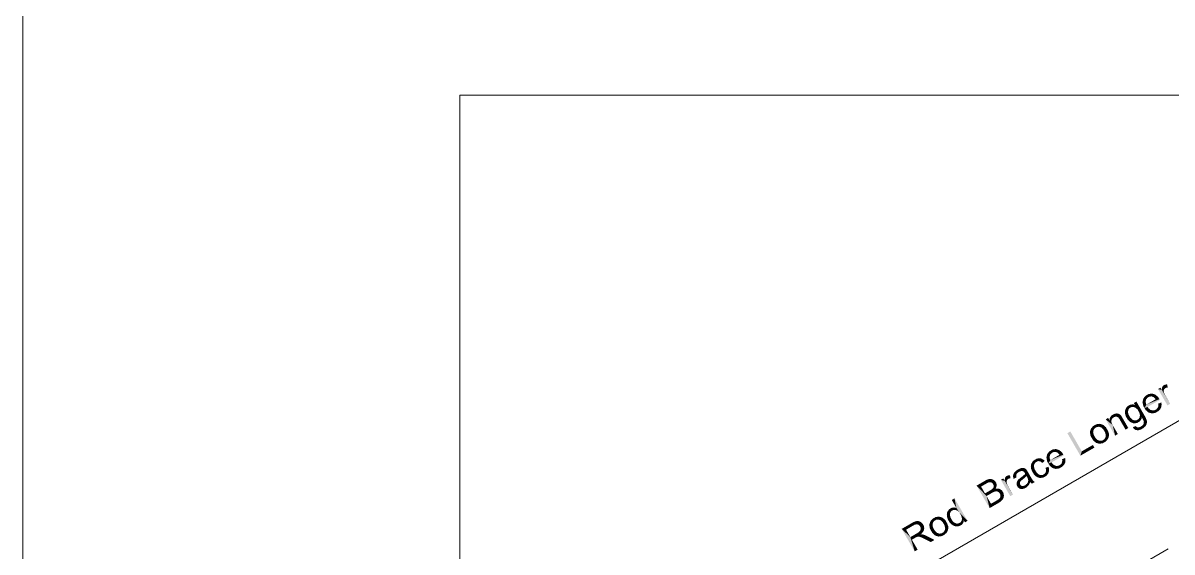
# Model space of a CAD drawing. Header units: millimetres. Extents: x 2 to 579, y 1 to 405.
# Drawn here: x 172.9 to 232.6, y 115.2 to 142.7 of the extents above; entities that cross this region are included whole.
import ezdxf

# ---------------------------------------------------------------- set-up
doc = ezdxf.new("R2010")
doc.units = ezdxf.units.MM
doc.linetypes.add('XKITLINE00', pattern=[0])
doc.layers.add('GraphicObject', color=6, linetype='Continuous', lineweight=0)
doc.layers.add('LinkedObject', color=7, linetype='Continuous', lineweight=0)

# ---------------------------------------------------------------- blocks, each defined once
blk = doc.blocks.new('*A3')
at = {"layer": 'GraphicObject', "color": 3, "linetype": 'XKITLINE00', "lineweight": 0}
blk.add_line((172.922, 203.281), (172.922, 64.329), dxfattribs=at)
blk = doc.blocks.new('*A4')
at = {"layer": 'LinkedObject'}
for points in [[(232.071, 123.63), (231.866, 123.684), (231.996, 123.759)], [(231.866, 123.684), (232.071, 123.63), (232.356, 122.837)], [(232.08, 123.775), (232.071, 123.63), (232.069, 123.689)], [(232.093, 123.801), (232.071, 123.63), (232.08, 123.775)], [(232.223, 123.717), (232.071, 123.63), (232.093, 123.801)], [(232.189, 123.678), (232.071, 123.63), (232.223, 123.717)], [(232.178, 123.654), (232.071, 123.63), (232.189, 123.678)], [(232.168, 123.629), (232.071, 123.63), (232.178, 123.654)], [(232.071, 123.63), (232.244, 123.363), (232.5, 122.92)], [(232.244, 123.363), (232.071, 123.63), (232.217, 123.408)], [(232.217, 123.408), (232.071, 123.63), (232.181, 123.499)], [(232.181, 123.499), (232.071, 123.63), (232.171, 123.544)], [(232.171, 123.544), (232.071, 123.63), (232.164, 123.574)], [(232.164, 123.574), (232.071, 123.63), (232.168, 123.629)], [(232.356, 122.837), (232.071, 123.63), (232.5, 122.92)], [(232.105, 123.828), (232.246, 123.73), (232.093, 123.801)], [(232.093, 123.801), (232.246, 123.73), (232.223, 123.717)], [(232.143, 123.869), (232.246, 123.73), (232.105, 123.828)], [(232.168, 123.883), (232.246, 123.73), (232.143, 123.869)], [(232.291, 123.924), (232.168, 123.883), (232.204, 123.904)], [(232.341, 123.922), (232.168, 123.883), (232.291, 123.924)], [(232.333, 123.761), (232.168, 123.883), (232.341, 123.922)], [(232.168, 123.883), (232.272, 123.746), (232.246, 123.73)], [(232.272, 123.746), (232.168, 123.883), (232.333, 123.761)], [(232.333, 123.761), (232.341, 123.922), (232.368, 123.761)], [(230.744, 123.035), (230.671, 122.856), (230.612, 122.959)], [(230.803, 122.622), (230.671, 122.856), (230.744, 123.035)], [(230.848, 122.544), (230.744, 123.035), (231.167, 122.304)], [(230.803, 122.622), (230.744, 123.035), (230.848, 122.544)], [(231.08, 123.097), (231.1, 122.809), (231.059, 123.006)], [(231.297, 123.38), (231.08, 123.097), (231.209, 123.329)], [(231.317, 123.234), (231.08, 123.097), (231.297, 123.38)], [(231.209, 123.329), (231.08, 123.097), (231.101, 123.188)], [(231.253, 123.153), (231.08, 123.097), (231.317, 123.234)], [(231.238, 123.1), (231.08, 123.097), (231.253, 123.153)], [(231.08, 123.097), (231.238, 123.1), (231.224, 123.048)], [(231.224, 123.048), (231.1, 122.809), (231.08, 123.097)], [(231.237, 122.938), (231.1, 122.809), (231.224, 123.048)], [(231.1, 122.809), (231.237, 122.938), (231.266, 122.88)], [(231.94, 123.155), (231.162, 122.702), (231.936, 123.161)], [(231.266, 122.88), (231.936, 123.161), (231.162, 122.702)], [(231.951, 123.135), (231.162, 122.702), (231.94, 123.155)], [(231.957, 123.122), (231.162, 122.702), (231.951, 123.135)], [(231.326, 122.757), (231.162, 122.702), (231.957, 123.122)], [(231.738, 123.153), (231.936, 123.161), (231.266, 122.88)], [(231.553, 123.451), (231.297, 123.38), (231.382, 123.429)], [(231.641, 123.424), (231.297, 123.38), (231.553, 123.451)], [(231.533, 123.304), (231.297, 123.38), (231.641, 123.424)], [(231.297, 123.38), (231.42, 123.294), (231.366, 123.262)], [(231.42, 123.294), (231.297, 123.38), (231.533, 123.304)], [(231.317, 123.234), (231.297, 123.38), (231.366, 123.262)], [(231.533, 123.304), (231.641, 123.424), (231.591, 123.282)], [(231.641, 123.424), (231.629, 123.268), (231.591, 123.282)], [(231.629, 123.268), (231.641, 123.424), (231.702, 123.204)], [(231.876, 123.266), (231.641, 123.424), (231.728, 123.398)], [(231.702, 123.204), (231.641, 123.424), (231.876, 123.266)], [(231.702, 123.204), (231.876, 123.266), (231.738, 123.153)], [(231.936, 123.161), (231.738, 123.153), (231.876, 123.266)], [(232.03, 122.988), (231.88, 122.866), (231.87, 122.921)], [(231.874, 122.774), (232.03, 122.988), (232.043, 122.774)], [(231.88, 122.866), (232.03, 122.988), (231.874, 122.774)], [(232.043, 122.774), (232.03, 122.988), (232.05, 122.913)], [(229.534, 122.361), (229.352, 122.163), (229.446, 122.31)], [(229.529, 122.193), (229.352, 122.163), (229.534, 122.361)], [(229.529, 122.193), (229.534, 122.361), (229.575, 122.219)], [(229.572, 122.383), (229.661, 122.252), (229.534, 122.361)], [(229.534, 122.361), (229.661, 122.252), (229.604, 122.236)], [(229.575, 122.219), (229.534, 122.361), (229.604, 122.236)], [(229.651, 122.41), (229.661, 122.252), (229.572, 122.383)], [(229.69, 122.415), (229.661, 122.252), (229.651, 122.41)], [(229.661, 122.252), (229.69, 122.415), (229.69, 122.251)], [(229.799, 122.411), (229.69, 122.415), (229.73, 122.419)], [(229.69, 122.415), (229.719, 122.25), (229.69, 122.251)], [(229.828, 122.398), (229.69, 122.415), (229.799, 122.411)], [(229.768, 122.233), (229.69, 122.415), (229.828, 122.398)], [(229.719, 122.25), (229.69, 122.415), (229.768, 122.233)], [(229.828, 122.398), (229.789, 122.216), (229.768, 122.233)], [(229.857, 122.385), (229.789, 122.216), (229.828, 122.398)], [(229.91, 122.345), (229.789, 122.216), (229.857, 122.385)], [(229.789, 122.216), (229.91, 122.345), (229.81, 122.199)], [(229.81, 122.199), (229.91, 122.345), (229.934, 122.318)], [(230.165, 122.614), (230.315, 122.55), (230.147, 122.498)], [(230.147, 122.498), (230.315, 122.55), (230.155, 122.434)], [(230.155, 122.434), (230.315, 122.55), (230.304, 122.492)], [(230.304, 122.492), (230.24, 122.185), (230.155, 122.434)], [(230.155, 122.434), (230.24, 122.185), (230.162, 122.37)], [(230.162, 122.37), (230.24, 122.185), (230.205, 122.246)], [(230.326, 122.608), (230.165, 122.614), (230.19, 122.666)], [(230.315, 122.55), (230.165, 122.614), (230.326, 122.608)], [(230.216, 122.718), (230.385, 122.694), (230.19, 122.666)], [(230.19, 122.666), (230.385, 122.694), (230.326, 122.608)], [(230.298, 122.802), (230.385, 122.694), (230.216, 122.718)], [(230.337, 122.357), (230.24, 122.185), (230.304, 122.492)], [(230.24, 122.185), (230.337, 122.357), (230.381, 122.28)], [(230.354, 122.835), (230.385, 122.694), (230.298, 122.802)], [(230.587, 122.889), (230.354, 122.835), (230.429, 122.878)], [(230.671, 122.856), (230.354, 122.835), (230.587, 122.889)], [(230.587, 122.758), (230.354, 122.835), (230.671, 122.856)], [(230.354, 122.835), (230.481, 122.749), (230.433, 122.721)], [(230.481, 122.749), (230.354, 122.835), (230.587, 122.758)], [(230.385, 122.694), (230.354, 122.835), (230.433, 122.721)], [(230.587, 122.758), (230.671, 122.856), (230.644, 122.738)], [(230.644, 122.738), (230.671, 122.856), (230.701, 122.719)], [(230.701, 122.719), (230.671, 122.856), (230.803, 122.622)], [(230.848, 122.544), (231.167, 122.304), (230.895, 122.463)], [(230.895, 122.463), (231.167, 122.304), (230.931, 122.324)], [(231.266, 122.88), (231.162, 122.702), (231.1, 122.809)], [(231.37, 122.69), (231.162, 122.702), (231.326, 122.757)], [(231.162, 122.702), (231.456, 122.444), (231.221, 122.599)], [(231.37, 122.69), (231.456, 122.444), (231.162, 122.702)], [(231.221, 122.599), (231.456, 122.444), (231.368, 122.47)], [(231.471, 122.606), (231.456, 122.444), (231.37, 122.69)], [(231.456, 122.444), (231.471, 122.606), (231.543, 122.418)], [(231.528, 122.589), (231.543, 122.418), (231.471, 122.606)], [(231.585, 122.573), (231.543, 122.418), (231.528, 122.589)], [(231.585, 122.573), (231.816, 122.5), (231.543, 122.418)], [(231.543, 122.418), (231.816, 122.5), (231.723, 122.446)], [(231.695, 122.587), (231.816, 122.5), (231.585, 122.573)], [(231.748, 122.618), (231.816, 122.5), (231.695, 122.587)], [(231.787, 122.64), (231.816, 122.5), (231.748, 122.618)], [(231.787, 122.64), (232.017, 122.711), (231.816, 122.5)], [(231.843, 122.7), (232.017, 122.711), (231.787, 122.64)], [(231.816, 122.5), (232.017, 122.711), (231.89, 122.542)], [(231.858, 122.737), (232.043, 122.774), (231.843, 122.7)], [(232.017, 122.711), (231.843, 122.7), (232.043, 122.774)], [(231.874, 122.774), (232.043, 122.774), (231.858, 122.737)], [(231.89, 122.542), (232.017, 122.711), (231.99, 122.648)], [(228.571, 121.805), (228.36, 121.557), (228.493, 121.759)], [(228.587, 121.654), (228.36, 121.557), (228.571, 121.805)], [(228.493, 121.759), (228.36, 121.557), (228.387, 121.635)], [(228.834, 121.88), (228.571, 121.805), (228.659, 121.855)], [(228.923, 121.855), (228.571, 121.805), (228.834, 121.88)], [(228.805, 121.727), (228.571, 121.805), (228.923, 121.855)], [(228.571, 121.805), (228.693, 121.716), (228.64, 121.685)], [(228.693, 121.716), (228.571, 121.805), (228.805, 121.727)], [(228.587, 121.654), (228.571, 121.805), (228.64, 121.685)], [(228.805, 121.727), (228.923, 121.855), (228.864, 121.707)], [(228.923, 121.855), (228.923, 121.687), (228.864, 121.707)], [(229.158, 121.704), (228.923, 121.855), (229.011, 121.83)], [(229.216, 121.603), (228.923, 121.855), (229.158, 121.704)], [(229.028, 121.589), (228.923, 121.855), (229.216, 121.603)], [(228.923, 121.687), (228.923, 121.855), (229.028, 121.589)], [(229.346, 122.067), (229.146, 122.112), (229.276, 122.187)], [(229.146, 122.112), (229.512, 121.811), (229.636, 121.265)], [(229.512, 121.811), (229.146, 122.112), (229.465, 121.892)], [(229.435, 122.022), (229.146, 122.112), (229.346, 122.067)], [(229.465, 121.892), (229.146, 122.112), (229.435, 122.022)], [(229.352, 122.163), (229.467, 122.118), (229.346, 122.067)], [(229.346, 122.067), (229.467, 122.118), (229.435, 122.022)], [(229.467, 122.118), (229.352, 122.163), (229.529, 122.193)], [(229.636, 121.265), (229.512, 121.811), (229.78, 121.348)], [(229.934, 122.318), (229.856, 122.138), (229.81, 122.199)], [(229.949, 122.3), (229.856, 122.138), (229.934, 122.318)], [(229.994, 122.232), (229.856, 122.138), (229.949, 122.3)], [(229.994, 122.232), (229.882, 122.094), (229.856, 122.138)], [(230.022, 122.183), (229.882, 122.094), (229.994, 122.232)], [(229.882, 122.094), (230.022, 122.183), (230.18, 121.579)], [(230.18, 121.579), (230.022, 122.183), (230.323, 121.662)], [(230.43, 122.197), (230.24, 122.185), (230.381, 122.28)], [(230.43, 122.197), (230.51, 121.938), (230.24, 122.185)], [(230.24, 122.185), (230.51, 121.938), (230.291, 122.097)], [(230.291, 122.097), (230.51, 121.938), (230.426, 121.973)], [(230.533, 122.095), (230.51, 121.938), (230.43, 122.197)], [(230.51, 121.938), (230.533, 122.095), (230.588, 122.076)], [(230.643, 122.057), (230.51, 121.938), (230.588, 122.076)], [(230.643, 122.057), (230.853, 121.968), (230.51, 121.938)], [(230.51, 121.938), (230.853, 121.968), (230.595, 121.903)], [(230.731, 121.734), (230.557, 121.705), (230.708, 121.764)], [(230.557, 121.705), (230.731, 121.734), (230.595, 121.635)], [(230.595, 121.903), (230.853, 121.968), (230.766, 121.918)], [(230.595, 121.635), (230.731, 121.734), (230.699, 121.558)], [(230.748, 122.066), (230.853, 121.968), (230.643, 122.057)], [(230.699, 121.558), (230.731, 121.734), (230.765, 121.551)], [(230.765, 121.551), (230.731, 121.734), (230.782, 121.702)], [(230.853, 121.968), (230.748, 122.066), (230.798, 122.095)], [(230.847, 122.123), (230.853, 121.968), (230.798, 122.095)], [(231.023, 122.214), (230.847, 122.123), (230.908, 122.209)], [(231.008, 122.132), (230.847, 122.123), (231.023, 122.214)], [(230.923, 122.008), (230.847, 122.123), (231.008, 122.132)], [(230.853, 121.968), (230.847, 122.123), (230.923, 122.008)], [(230.919, 122.267), (231.023, 122.214), (230.908, 122.209)], [(230.931, 122.324), (231.023, 122.214), (230.919, 122.267)], [(230.931, 122.324), (231.167, 122.304), (231.023, 122.214)], [(231.049, 121.624), (230.933, 121.716), (230.979, 121.743)], [(231.029, 121.772), (231.049, 121.624), (230.979, 121.743)], [(231.167, 122.304), (231.064, 122.145), (231.023, 122.214)], [(231.094, 121.836), (231.236, 121.796), (231.029, 121.772)], [(231.029, 121.772), (231.236, 121.796), (231.049, 121.624)], [(231.049, 121.624), (231.236, 121.796), (231.113, 121.661)], [(231.224, 122.205), (231.064, 122.145), (231.167, 122.304)], [(231.064, 122.145), (231.224, 122.205), (231.112, 122.05)], [(231.236, 121.796), (231.094, 121.836), (231.11, 121.871)], [(231.125, 121.907), (231.236, 121.796), (231.11, 121.871)], [(231.112, 122.05), (231.224, 122.205), (231.284, 122.053)], [(231.112, 122.05), (231.284, 122.053), (231.119, 122.025)], [(231.113, 121.661), (231.236, 121.796), (231.206, 121.747)], [(231.119, 122.025), (231.284, 122.053), (231.13, 121.984)], [(231.288, 122), (231.125, 121.907), (231.13, 121.984)], [(231.292, 121.947), (231.125, 121.907), (231.288, 122)], [(231.266, 121.845), (231.125, 121.907), (231.292, 121.947)], [(231.236, 121.796), (231.125, 121.907), (231.266, 121.845)], [(231.13, 121.984), (231.284, 122.053), (231.288, 122)], [(227.313, 121.481), (227.834, 120.223), (227.158, 121.392)], [(227.908, 120.45), (227.834, 120.223), (227.313, 121.481)], [(228.36, 121.557), (228.431, 121.133), (228.327, 121.462)], [(228.327, 121.462), (228.431, 121.133), (228.363, 121.251)], [(228.521, 121.563), (228.36, 121.557), (228.587, 121.654)], [(228.36, 121.557), (228.521, 121.563), (228.508, 121.502)], [(228.496, 121.441), (228.431, 121.133), (228.36, 121.557)], [(228.496, 121.441), (228.36, 121.557), (228.508, 121.502)], [(228.531, 121.299), (228.431, 121.133), (228.496, 121.441)], [(228.431, 121.133), (228.531, 121.299), (228.578, 121.218)], [(228.625, 121.137), (228.431, 121.133), (228.578, 121.218)], [(228.625, 121.137), (228.73, 120.868), (228.431, 121.133)], [(228.431, 121.133), (228.73, 120.868), (228.493, 121.026)], [(228.731, 121.036), (228.73, 120.868), (228.625, 121.137)], [(229.028, 121.589), (229.216, 121.603), (229.073, 121.51)], [(229.257, 121.09), (229.068, 121.069), (229.133, 121.161)], [(229.216, 121.603), (229.121, 121.427), (229.073, 121.51)], [(229.121, 121.427), (229.216, 121.603), (229.157, 121.283)], [(229.145, 121.222), (229.289, 121.143), (229.133, 121.161)], [(229.133, 121.161), (229.289, 121.143), (229.257, 121.09)], [(229.316, 121.318), (229.145, 121.222), (229.157, 121.283)], [(229.318, 121.257), (229.145, 121.222), (229.316, 121.318)], [(229.289, 121.143), (229.145, 121.222), (229.318, 121.257)], [(229.157, 121.283), (229.216, 121.603), (229.316, 121.318)], [(229.313, 121.379), (229.216, 121.603), (229.263, 121.521)], [(229.316, 121.318), (229.216, 121.603), (229.313, 121.379)], [(230.811, 121.698), (230.765, 121.551), (230.782, 121.702)], [(230.849, 121.694), (230.765, 121.551), (230.811, 121.698)], [(230.849, 121.694), (231.049, 121.624), (230.765, 121.551)], [(230.765, 121.551), (231.049, 121.624), (230.832, 121.544)], [(230.832, 121.544), (231.049, 121.624), (230.974, 121.581)], [(230.933, 121.716), (231.049, 121.624), (230.849, 121.694)], [(226.565, 120.568), (226.308, 120.497), (226.393, 120.546)], [(226.652, 120.541), (226.308, 120.497), (226.565, 120.568)], [(226.545, 120.42), (226.308, 120.497), (226.652, 120.541)], [(226.545, 120.42), (226.652, 120.541), (226.603, 120.399)], [(226.652, 120.541), (226.641, 120.385), (226.603, 120.399)], [(226.641, 120.385), (226.652, 120.541), (226.714, 120.32)], [(226.887, 120.383), (226.652, 120.541), (226.739, 120.514)], [(226.714, 120.32), (226.652, 120.541), (226.887, 120.383)], [(227.834, 120.223), (227.908, 120.45), (228.563, 120.644)], [(228.563, 120.644), (227.908, 120.45), (228.484, 120.782)], [(228.493, 121.026), (228.73, 120.868), (228.642, 120.893)], [(228.73, 120.868), (228.731, 121.036), (228.789, 121.016)], [(228.848, 120.996), (228.73, 120.868), (228.789, 121.016)], [(228.848, 120.996), (229.083, 120.92), (228.73, 120.868)], [(228.73, 120.868), (229.083, 120.92), (228.818, 120.843)], [(228.818, 120.843), (229.083, 120.92), (228.994, 120.869)], [(228.961, 121.007), (229.083, 120.92), (228.848, 120.996)], [(229.083, 120.92), (228.961, 121.007), (229.015, 121.038)], [(229.068, 121.069), (229.083, 120.92), (229.015, 121.038)], [(229.225, 121.037), (229.068, 121.069), (229.257, 121.09)], [(229.138, 120.952), (229.068, 121.069), (229.225, 121.037)], [(229.083, 120.92), (229.068, 121.069), (229.138, 120.952)], [(225.433, 119.99), (225.507, 119.876), (225.347, 119.906)], [(225.487, 120.022), (225.507, 119.876), (225.433, 119.99)], [(225.689, 120.092), (225.487, 120.022), (225.556, 120.062)], [(225.753, 120.082), (225.487, 120.022), (225.689, 120.092)], [(225.67, 119.942), (225.487, 120.022), (225.753, 120.082)], [(225.487, 120.022), (225.597, 119.928), (225.561, 119.907)], [(225.597, 119.928), (225.487, 120.022), (225.67, 119.942)], [(225.507, 119.876), (225.487, 120.022), (225.561, 119.907)], [(225.67, 119.942), (225.753, 120.082), (225.708, 119.935)], [(225.753, 120.082), (225.746, 119.928), (225.708, 119.935)], [(225.746, 119.928), (225.753, 120.082), (225.818, 119.884)], [(225.93, 120.005), (225.753, 120.082), (225.817, 120.072)], [(225.98, 119.948), (225.753, 120.082), (225.93, 120.005)], [(225.818, 119.884), (225.753, 120.082), (225.98, 119.948)], [(225.818, 119.884), (225.98, 119.948), (225.853, 119.847)], [(226.091, 120.214), (226.111, 119.925), (226.07, 120.123)], [(226.308, 120.497), (226.091, 120.214), (226.221, 120.446)], [(226.328, 120.35), (226.091, 120.214), (226.308, 120.497)], [(226.221, 120.446), (226.091, 120.214), (226.112, 120.305)], [(226.264, 120.269), (226.091, 120.214), (226.328, 120.35)], [(226.25, 120.217), (226.091, 120.214), (226.264, 120.269)], [(226.091, 120.214), (226.25, 120.217), (226.235, 120.164)], [(226.235, 120.164), (226.111, 119.925), (226.091, 120.214)], [(226.249, 120.054), (226.111, 119.925), (226.235, 120.164)], [(226.111, 119.925), (226.249, 120.054), (226.277, 119.997)], [(226.277, 119.997), (226.173, 119.819), (226.111, 119.925)], [(226.951, 120.271), (226.173, 119.819), (226.948, 120.278)], [(226.277, 119.997), (226.948, 120.278), (226.173, 119.819)], [(226.962, 120.252), (226.173, 119.819), (226.951, 120.271)], [(226.969, 120.239), (226.173, 119.819), (226.962, 120.252)], [(226.337, 119.874), (226.173, 119.819), (226.969, 120.239)], [(226.75, 120.27), (226.948, 120.278), (226.277, 119.997)], [(226.308, 120.497), (226.432, 120.411), (226.377, 120.379)], [(226.432, 120.411), (226.308, 120.497), (226.545, 120.42)], [(226.328, 120.35), (226.308, 120.497), (226.377, 120.379)], [(226.714, 120.32), (226.887, 120.383), (226.75, 120.27)], [(226.948, 120.278), (226.75, 120.27), (226.887, 120.383)], [(227.041, 120.105), (226.892, 119.983), (226.882, 120.037)], [(226.886, 119.891), (227.041, 120.105), (227.055, 119.891)], [(226.892, 119.983), (227.041, 120.105), (226.886, 119.891)], [(227.055, 119.891), (227.041, 120.105), (227.061, 120.03)], [(224.421, 119.366), (224.528, 119.285), (224.388, 119.327)], [(224.541, 119.475), (224.421, 119.366), (224.454, 119.405)], [(224.593, 119.346), (224.421, 119.366), (224.541, 119.475)], [(224.528, 119.285), (224.421, 119.366), (224.593, 119.346)], [(224.596, 119.507), (224.698, 119.407), (224.541, 119.475)], [(224.593, 119.346), (224.541, 119.475), (224.643, 119.375)], [(224.643, 119.375), (224.541, 119.475), (224.698, 119.407)], [(224.786, 119.583), (224.596, 119.507), (224.745, 119.576)], [(224.793, 119.429), (224.596, 119.507), (224.786, 119.583)], [(224.745, 119.576), (224.596, 119.507), (224.65, 119.538)], [(224.698, 119.407), (224.596, 119.507), (224.793, 119.429)], [(224.896, 119.587), (224.786, 119.583), (224.828, 119.59)], [(224.923, 119.576), (224.786, 119.583), (224.896, 119.587)], [(224.793, 119.429), (224.786, 119.583), (224.835, 119.421)], [(224.835, 119.421), (224.786, 119.583), (224.865, 119.415)], [(224.786, 119.583), (224.921, 119.365), (224.865, 119.415)], [(224.923, 119.576), (224.921, 119.365), (224.786, 119.583)], [(224.95, 119.566), (224.921, 119.365), (224.923, 119.576)], [(225.001, 119.53), (224.921, 119.365), (224.95, 119.566)], [(225.024, 119.504), (224.921, 119.365), (225.001, 119.53)], [(224.921, 119.365), (225.024, 119.504), (225.039, 119.488)], [(224.921, 119.365), (225.039, 119.488), (224.946, 119.321)], [(224.946, 119.321), (225.039, 119.488), (224.949, 119.317)], [(224.949, 119.317), (225.039, 119.488), (224.959, 119.298)], [(224.959, 119.298), (225.039, 119.488), (224.967, 119.283)], [(224.967, 119.283), (225.039, 119.488), (225.033, 119.172)], [(225.08, 119.424), (225.033, 119.172), (225.039, 119.488)], [(225.108, 119.376), (225.033, 119.172), (225.08, 119.424)], [(225.108, 119.376), (225.063, 119.119), (225.033, 119.172)], [(225.219, 119.185), (225.063, 119.119), (225.108, 119.376)], [(225.284, 119.801), (225.43, 119.728), (225.259, 119.684)], [(225.259, 119.684), (225.43, 119.728), (225.266, 119.62)], [(225.266, 119.62), (225.43, 119.728), (225.419, 119.669)], [(225.419, 119.669), (225.36, 119.354), (225.266, 119.62)], [(225.266, 119.62), (225.36, 119.354), (225.273, 119.555)], [(225.273, 119.555), (225.36, 119.354), (225.32, 119.422)], [(225.441, 119.786), (225.284, 119.801), (225.315, 119.854)], [(225.43, 119.728), (225.284, 119.801), (225.441, 119.786)], [(225.347, 119.906), (225.507, 119.876), (225.315, 119.854)], [(225.315, 119.854), (225.507, 119.876), (225.441, 119.786)], [(225.456, 119.527), (225.36, 119.354), (225.419, 119.669)], [(225.36, 119.354), (225.456, 119.527), (225.505, 119.443)], [(225.554, 119.358), (225.36, 119.354), (225.505, 119.443)], [(225.554, 119.358), (225.653, 119.089), (225.36, 119.354)], [(225.36, 119.354), (225.653, 119.089), (225.421, 119.248)], [(225.658, 119.253), (225.653, 119.089), (225.554, 119.358)], [(225.97, 119.278), (226.184, 119.354), (225.998, 119.137)], [(226.025, 119.345), (226.184, 119.354), (225.97, 119.278)], [(225.998, 119.137), (226.184, 119.354), (226.067, 119.177)], [(226.17, 119.651), (226.041, 119.53), (226.018, 119.588)], [(226.184, 119.354), (226.025, 119.345), (226.039, 119.387)], [(226.052, 119.429), (226.184, 119.354), (226.039, 119.387)], [(226.041, 119.53), (226.17, 119.651), (226.052, 119.429)], [(226.052, 119.429), (226.17, 119.651), (226.184, 119.354)], [(226.067, 119.177), (226.184, 119.354), (226.16, 119.286)], [(226.208, 119.423), (226.17, 119.651), (226.201, 119.571)], [(226.184, 119.354), (226.17, 119.651), (226.208, 119.423)], [(226.382, 119.807), (226.173, 119.819), (226.337, 119.874)], [(226.173, 119.819), (226.467, 119.561), (226.233, 119.715)], [(226.382, 119.807), (226.467, 119.561), (226.173, 119.819)], [(226.233, 119.715), (226.467, 119.561), (226.38, 119.586)], [(226.483, 119.723), (226.467, 119.561), (226.382, 119.807)], [(226.467, 119.561), (226.483, 119.723), (226.555, 119.535)], [(226.54, 119.706), (226.555, 119.535), (226.483, 119.723)], [(226.597, 119.69), (226.555, 119.535), (226.54, 119.706)], [(226.597, 119.69), (226.827, 119.616), (226.555, 119.535)], [(226.555, 119.535), (226.827, 119.616), (226.735, 119.563)], [(226.706, 119.704), (226.827, 119.616), (226.597, 119.69)], [(226.759, 119.734), (226.827, 119.616), (226.706, 119.704)], [(226.799, 119.757), (226.827, 119.616), (226.759, 119.734)], [(226.799, 119.757), (227.028, 119.828), (226.827, 119.616)], [(226.854, 119.817), (227.028, 119.828), (226.799, 119.757)], [(226.827, 119.616), (227.028, 119.828), (226.901, 119.659)], [(226.87, 119.854), (227.055, 119.891), (226.854, 119.817)], [(227.028, 119.828), (226.854, 119.817), (227.055, 119.891)], [(226.886, 119.891), (227.055, 119.891), (226.87, 119.854)], [(226.901, 119.659), (227.028, 119.828), (227.001, 119.765)], [(222.911, 118.753), (222.443, 118.667), (222.882, 118.92)], [(222.677, 118.618), (222.443, 118.667), (222.911, 118.753)], [(222.949, 118.959), (223.068, 118.833), (222.882, 118.92)], [(222.882, 118.92), (223.068, 118.833), (222.975, 118.79)], [(222.911, 118.753), (222.882, 118.92), (222.975, 118.79)], [(223.067, 119.003), (223.068, 118.833), (222.949, 118.959)], [(223.13, 118.847), (223.067, 119.003), (223.117, 119.009)], [(223.068, 118.833), (223.067, 119.003), (223.099, 118.84)], [(223.099, 118.84), (223.067, 119.003), (223.13, 118.847)], [(223.168, 119.015), (223.187, 118.839), (223.117, 119.009)], [(223.117, 119.009), (223.187, 118.839), (223.13, 118.847)], [(223.263, 118.997), (223.187, 118.839), (223.168, 119.015)], [(223.307, 118.973), (223.187, 118.839), (223.263, 118.997)], [(223.187, 118.839), (223.307, 118.973), (223.214, 118.825)], [(223.307, 118.973), (223.241, 118.811), (223.214, 118.825)], [(223.241, 118.811), (223.307, 118.973), (223.284, 118.768)], [(223.284, 118.768), (223.307, 118.973), (223.442, 118.845)], [(223.442, 118.845), (223.301, 118.739), (223.284, 118.768)], [(223.301, 118.739), (223.442, 118.845), (223.319, 118.709)], [(223.419, 118.885), (223.307, 118.973), (223.352, 118.949)], [(223.442, 118.845), (223.307, 118.973), (223.419, 118.885)], [(223.319, 118.709), (223.442, 118.845), (223.333, 118.649)], [(223.333, 118.649), (223.442, 118.845), (223.483, 118.681)], [(223.485, 118.725), (223.442, 118.845), (223.464, 118.808)], [(223.483, 118.681), (223.442, 118.845), (223.485, 118.725)], [(223.909, 118.913), (223.704, 118.967), (223.834, 119.042)], [(223.704, 118.967), (223.909, 118.913), (224.194, 118.119)], [(223.918, 119.058), (223.909, 118.913), (223.907, 118.972)], [(223.931, 119.084), (223.909, 118.913), (223.918, 119.058)], [(224.061, 119), (223.909, 118.913), (223.931, 119.084)], [(224.027, 118.961), (223.909, 118.913), (224.061, 119)], [(224.017, 118.936), (223.909, 118.913), (224.027, 118.961)], [(224.006, 118.911), (223.909, 118.913), (224.017, 118.936)], [(223.909, 118.913), (224.082, 118.646), (224.338, 118.202)], [(224.082, 118.646), (223.909, 118.913), (224.055, 118.691)], [(224.055, 118.691), (223.909, 118.913), (224.019, 118.782)], [(224.019, 118.782), (223.909, 118.913), (224.009, 118.827)], [(224.009, 118.827), (223.909, 118.913), (224.002, 118.857)], [(224.002, 118.857), (223.909, 118.913), (224.006, 118.911)], [(224.194, 118.119), (223.909, 118.913), (224.338, 118.202)], [(223.943, 119.111), (224.084, 119.013), (223.931, 119.084)], [(223.931, 119.084), (224.084, 119.013), (224.061, 119)], [(223.981, 119.151), (224.084, 119.013), (223.943, 119.111)], [(224.006, 119.166), (224.084, 119.013), (223.981, 119.151)], [(224.129, 119.206), (224.006, 119.166), (224.042, 119.187)], [(224.179, 119.205), (224.006, 119.166), (224.129, 119.206)], [(224.171, 119.043), (224.006, 119.166), (224.179, 119.205)], [(224.006, 119.166), (224.11, 119.028), (224.084, 119.013)], [(224.11, 119.028), (224.006, 119.166), (224.171, 119.043)], [(224.171, 119.043), (224.179, 119.205), (224.206, 119.043)], [(224.343, 119.207), (224.364, 119.025), (224.337, 119.167)], [(224.337, 119.167), (224.364, 119.025), (224.348, 119.076)], [(224.515, 119.254), (224.343, 119.207), (224.528, 119.285)], [(224.349, 119.248), (224.528, 119.285), (224.343, 119.207)], [(224.501, 119.222), (224.343, 119.207), (224.515, 119.254)], [(224.501, 119.222), (224.364, 119.025), (224.343, 119.207)], [(224.388, 119.327), (224.528, 119.285), (224.349, 119.248)], [(224.501, 119.139), (224.364, 119.025), (224.501, 119.222)], [(224.364, 119.025), (224.501, 119.139), (224.515, 119.088)], [(224.536, 118.856), (224.692, 118.802), (224.522, 118.793)], [(224.522, 118.793), (224.692, 118.802), (224.523, 118.759)], [(224.523, 118.759), (224.692, 118.802), (224.691, 118.78)], [(224.691, 118.78), (224.56, 118.629), (224.523, 118.759)], [(224.523, 118.759), (224.56, 118.629), (224.524, 118.725)], [(224.693, 118.823), (224.536, 118.856), (224.549, 118.885)], [(224.692, 118.802), (224.536, 118.856), (224.693, 118.823)], [(224.563, 118.913), (224.708, 118.862), (224.549, 118.885)], [(224.549, 118.885), (224.708, 118.862), (224.693, 118.823)], [(224.7, 118.741), (224.56, 118.629), (224.691, 118.78)], [(224.601, 118.967), (224.708, 118.862), (224.563, 118.913)], [(224.625, 118.991), (224.708, 118.862), (224.601, 118.967)], [(224.643, 119.009), (224.735, 118.899), (224.625, 118.991)], [(224.708, 118.862), (224.625, 118.991), (224.721, 118.881)], [(224.721, 118.881), (224.625, 118.991), (224.735, 118.899)], [(224.701, 119.056), (224.789, 118.95), (224.643, 119.009)], [(224.643, 119.009), (224.789, 118.95), (224.735, 118.899)], [(224.74, 119.086), (224.83, 118.982), (224.701, 119.056)], [(224.701, 119.056), (224.83, 118.982), (224.789, 118.95)], [(224.821, 119.147), (224.902, 119.038), (224.74, 119.086)], [(224.74, 119.086), (224.902, 119.038), (224.83, 118.982)], [(224.935, 119.245), (225.033, 119.172), (224.821, 119.147)], [(224.821, 119.147), (225.033, 119.172), (224.902, 119.038)], [(224.902, 119.038), (225.033, 119.172), (225.003, 119.133)], [(224.967, 119.283), (225.033, 119.172), (224.935, 119.245)], [(225.132, 118.673), (225, 118.71), (225.064, 118.771)], [(225.219, 119.185), (225.09, 119.071), (225.063, 119.119)], [(225.23, 118.857), (225.064, 118.771), (225.085, 118.808)], [(225.21, 118.8), (225.064, 118.771), (225.23, 118.857)], [(225.16, 118.708), (225.064, 118.771), (225.21, 118.8)], [(225.132, 118.673), (225.064, 118.771), (225.16, 118.708)], [(225.354, 118.961), (225.23, 118.857), (225.085, 118.808)], [(225.107, 118.844), (225.354, 118.961), (225.085, 118.808)], [(225.09, 119.071), (225.219, 119.185), (225.12, 118.993)], [(225.107, 118.844), (225.276, 119.085), (225.354, 118.961)], [(225.126, 118.921), (225.276, 119.085), (225.107, 118.844)], [(225.12, 118.993), (225.219, 119.185), (225.276, 119.085)], [(225.276, 119.085), (225.123, 118.962), (225.12, 118.993)], [(225.123, 118.962), (225.276, 119.085), (225.126, 118.921)], [(225.23, 118.857), (225.354, 118.961), (225.251, 118.829)], [(225.251, 118.829), (225.354, 118.961), (225.374, 118.937)], [(225.374, 118.937), (225.296, 118.786), (225.251, 118.829)], [(225.394, 118.913), (225.296, 118.786), (225.374, 118.937)], [(225.394, 118.913), (225.32, 118.77), (225.296, 118.786)], [(225.442, 118.873), (225.32, 118.77), (225.394, 118.913)], [(225.32, 118.77), (225.442, 118.873), (225.469, 118.856)], [(225.421, 119.248), (225.653, 119.089), (225.568, 119.115)], [(225.653, 119.089), (225.658, 119.253), (225.713, 119.233)], [(225.768, 119.213), (225.653, 119.089), (225.713, 119.233)], [(225.768, 119.213), (225.998, 119.137), (225.653, 119.089)], [(225.653, 119.089), (225.998, 119.137), (225.739, 119.063)], [(225.739, 119.063), (225.998, 119.137), (225.911, 119.087)], [(225.875, 119.223), (225.998, 119.137), (225.768, 119.213)], [(225.998, 119.137), (225.875, 119.223), (225.928, 119.254)], [(225.97, 119.278), (225.998, 119.137), (225.928, 119.254)], [(222.443, 118.667), (222.961, 118.127), (223.119, 117.498)], [(222.881, 118.265), (222.961, 118.127), (222.443, 118.667)], [(222.443, 118.667), (222.677, 118.618), (222.881, 118.265)], [(223.232, 118.284), (222.881, 118.265), (223.135, 118.411)], [(222.961, 118.127), (222.881, 118.265), (223.232, 118.284)], [(223.288, 118.316), (223.135, 118.411), (223.186, 118.441)], [(223.232, 118.284), (223.135, 118.411), (223.288, 118.316)], [(223.186, 118.441), (223.423, 118.503), (223.288, 118.316)], [(223.256, 118.491), (223.423, 118.503), (223.186, 118.441)], [(223.275, 118.51), (223.452, 118.547), (223.256, 118.491)], [(223.423, 118.503), (223.256, 118.491), (223.452, 118.547)], [(223.299, 118.536), (223.452, 118.547), (223.275, 118.51)], [(223.288, 118.316), (223.423, 118.503), (223.379, 118.356)], [(223.299, 118.536), (223.483, 118.681), (223.452, 118.547)], [(223.327, 118.591), (223.483, 118.681), (223.299, 118.536)], [(223.33, 118.62), (223.483, 118.681), (223.327, 118.591)], [(223.483, 118.681), (223.33, 118.62), (223.333, 118.649)], [(223.423, 118.503), (223.45, 118.37), (223.379, 118.356)], [(223.596, 118.512), (223.423, 118.503), (223.484, 118.518)], [(223.516, 118.363), (223.423, 118.503), (223.596, 118.512)], [(223.45, 118.37), (223.423, 118.503), (223.516, 118.363)], [(223.452, 118.547), (223.483, 118.681), (223.482, 118.636)], [(223.516, 118.363), (223.596, 118.512), (223.547, 118.349)], [(223.547, 118.349), (223.596, 118.512), (223.578, 118.335)], [(223.578, 118.335), (223.596, 118.512), (223.646, 118.491)], [(223.646, 118.491), (223.628, 118.288), (223.578, 118.335)], [(223.696, 118.47), (223.628, 118.288), (223.646, 118.491)], [(223.776, 118.398), (223.628, 118.288), (223.696, 118.47)], [(223.805, 118.347), (223.628, 118.288), (223.776, 118.398)], [(223.628, 118.288), (223.805, 118.347), (223.646, 118.255)], [(223.805, 118.347), (223.663, 118.227), (223.646, 118.255)], [(223.663, 118.227), (223.805, 118.347), (223.679, 118.171)], [(223.679, 118.171), (223.805, 118.347), (223.859, 118.174)], [(223.859, 118.174), (223.681, 118.115), (223.679, 118.171)], [(223.862, 118.129), (223.681, 118.115), (223.859, 118.174)], [(223.856, 118.219), (223.805, 118.347), (223.829, 118.306)], [(223.859, 118.174), (223.805, 118.347), (223.856, 118.219)], [(224.524, 118.725), (224.56, 118.629), (224.543, 118.66)], [(224.56, 118.629), (224.7, 118.741), (224.711, 118.722)], [(224.728, 118.693), (224.56, 118.629), (224.711, 118.722)], [(224.56, 118.629), (224.728, 118.693), (224.591, 118.576)], [(224.591, 118.576), (224.728, 118.693), (224.679, 118.511)], [(224.679, 118.511), (224.728, 118.693), (224.736, 118.498)], [(224.736, 118.498), (224.728, 118.693), (224.777, 118.658)], [(224.777, 118.658), (224.793, 118.486), (224.736, 118.498)], [(224.81, 118.651), (224.793, 118.486), (224.777, 118.658)], [(224.843, 118.644), (224.793, 118.486), (224.81, 118.651)], [(224.793, 118.486), (224.843, 118.644), (224.92, 118.514)], [(224.99, 118.554), (224.843, 118.644), (224.917, 118.662)], [(224.92, 118.514), (224.843, 118.644), (224.99, 118.554)], [(224.959, 118.686), (225.032, 118.578), (224.917, 118.662)], [(224.917, 118.662), (225.032, 118.578), (224.99, 118.554)], [(225, 118.71), (225.032, 118.578), (224.959, 118.686)], [(225.103, 118.638), (225, 118.71), (225.132, 118.673)], [(225.032, 118.578), (225, 118.71), (225.103, 118.638)], [(221.299, 118.005), (221.398, 117.503), (221.155, 117.922)], [(221.299, 118.005), (221.556, 117.258), (221.398, 117.503)], [(221.556, 117.258), (221.299, 118.005), (221.975, 116.836)], [(223.119, 117.498), (222.961, 118.127), (223.193, 117.725)], [(223.193, 117.725), (223.564, 117.755), (223.119, 117.498)], [(223.485, 117.894), (223.564, 117.755), (223.193, 117.725)], [(223.523, 117.915), (223.62, 117.788), (223.485, 117.894)], [(223.485, 117.894), (223.62, 117.788), (223.564, 117.755)], [(223.574, 117.949), (223.709, 117.852), (223.523, 117.915)], [(223.523, 117.915), (223.709, 117.852), (223.62, 117.788)], [(223.588, 117.96), (223.709, 117.852), (223.574, 117.949)], [(223.742, 117.884), (223.588, 117.96), (223.612, 117.98)], [(223.709, 117.852), (223.588, 117.96), (223.742, 117.884)], [(223.647, 118.022), (223.822, 117.982), (223.612, 117.98)], [(223.612, 117.98), (223.822, 117.982), (223.742, 117.884)], [(223.836, 118.016), (223.647, 118.022), (223.67, 118.065)], [(223.822, 117.982), (223.647, 118.022), (223.836, 118.016)], [(223.681, 118.115), (223.851, 118.049), (223.67, 118.065)], [(223.67, 118.065), (223.851, 118.049), (223.836, 118.016)], [(223.851, 118.049), (223.681, 118.115), (223.862, 118.129)], [(223.742, 117.884), (223.822, 117.982), (223.775, 117.916)], [(220.228, 116.983), (220.017, 116.735), (220.15, 116.937)], [(220.244, 116.832), (220.017, 116.735), (220.228, 116.983)], [(220.491, 117.058), (220.228, 116.983), (220.316, 117.033)], [(220.58, 117.033), (220.228, 116.983), (220.491, 117.058)], [(220.462, 116.905), (220.228, 116.983), (220.58, 117.033)], [(220.228, 116.983), (220.35, 116.894), (220.297, 116.863)], [(220.35, 116.894), (220.228, 116.983), (220.462, 116.905)], [(220.244, 116.832), (220.228, 116.983), (220.297, 116.863)], [(220.462, 116.905), (220.58, 117.033), (220.521, 116.885)], [(220.58, 117.033), (220.58, 116.865), (220.521, 116.885)], [(220.815, 116.882), (220.58, 117.033), (220.668, 117.008)], [(220.873, 116.781), (220.58, 117.033), (220.815, 116.882)], [(220.685, 116.767), (220.58, 117.033), (220.873, 116.781)], [(220.58, 116.865), (220.58, 117.033), (220.685, 116.767)], [(220.914, 117.269), (221.065, 117.203), (220.897, 117.153)], [(220.897, 117.153), (221.065, 117.203), (220.905, 117.089)], [(220.905, 117.089), (221.065, 117.203), (221.056, 117.146)], [(221.056, 117.146), (220.996, 116.835), (220.905, 117.089)], [(220.905, 117.089), (220.996, 116.835), (220.914, 117.026)], [(221.075, 117.261), (220.914, 117.269), (220.94, 117.321)], [(221.065, 117.203), (220.914, 117.269), (221.075, 117.261)], [(220.914, 117.026), (220.996, 116.835), (220.959, 116.898)], [(220.967, 117.373), (221.132, 117.346), (220.94, 117.321)], [(220.94, 117.321), (221.132, 117.346), (221.075, 117.261)], [(221.045, 117.455), (221.132, 117.346), (220.967, 117.373)], [(221.095, 117.004), (220.996, 116.835), (221.056, 117.146)], [(220.996, 116.835), (221.095, 117.004), (221.143, 116.92)], [(221.097, 117.485), (221.132, 117.346), (221.045, 117.455)], [(221.135, 117.507), (221.229, 117.402), (221.097, 117.485)], [(221.097, 117.485), (221.229, 117.402), (221.18, 117.374)], [(221.132, 117.346), (221.097, 117.485), (221.18, 117.374)], [(221.213, 117.53), (221.229, 117.402), (221.135, 117.507)], [(221.252, 117.531), (221.229, 117.402), (221.213, 117.53)], [(221.252, 117.531), (221.335, 117.409), (221.229, 117.402)], [(221.291, 117.532), (221.335, 117.409), (221.252, 117.531)], [(221.364, 117.518), (221.335, 117.409), (221.291, 117.532)], [(221.398, 117.503), (221.335, 117.409), (221.364, 117.518)], [(221.335, 117.409), (221.398, 117.503), (221.392, 117.388)], [(221.392, 117.388), (221.398, 117.503), (221.449, 117.366)], [(221.398, 117.503), (221.556, 117.258), (221.449, 117.366)], [(221.556, 117.258), (221.975, 116.836), (221.606, 117.172)], [(221.606, 117.172), (221.975, 116.836), (221.652, 117.093)], [(221.652, 117.093), (221.975, 116.836), (221.687, 116.956)], [(221.687, 116.956), (221.779, 116.867), (221.676, 116.899)], [(221.687, 116.956), (221.975, 116.836), (221.779, 116.867)], [(219.151, 116.592), (218.553, 116.418), (219.071, 116.717)], [(218.782, 116.379), (218.553, 116.418), (219.151, 116.592)], [(219.006, 115.992), (219.229, 115.25), (218.553, 116.418)], [(218.553, 116.418), (218.782, 116.379), (219.006, 115.992)], [(219.326, 116.823), (219.071, 116.717), (219.276, 116.815)], [(219.327, 116.658), (219.071, 116.717), (219.326, 116.823)], [(219.276, 116.815), (219.071, 116.717), (219.149, 116.762)], [(219.071, 116.717), (219.216, 116.63), (219.151, 116.592)], [(219.216, 116.63), (219.071, 116.717), (219.327, 116.658)], [(219.376, 116.831), (219.372, 116.649), (219.326, 116.823)], [(219.326, 116.823), (219.372, 116.649), (219.327, 116.658)], [(219.372, 116.649), (219.376, 116.831), (219.418, 116.64)], [(219.52, 116.787), (219.376, 116.831), (219.473, 116.813)], [(219.418, 116.64), (219.376, 116.831), (219.52, 116.787)], [(219.52, 116.787), (219.487, 116.589), (219.418, 116.64)], [(219.491, 116.302), (219.711, 116.382), (219.467, 116.273)], [(219.696, 116.317), (219.467, 116.273), (219.711, 116.382)], [(219.567, 116.761), (219.487, 116.589), (219.52, 116.787)], [(219.643, 116.687), (219.487, 116.589), (219.567, 116.761)], [(219.67, 116.639), (219.487, 116.589), (219.643, 116.687)], [(219.487, 116.589), (219.67, 116.639), (219.511, 116.547)], [(219.514, 116.33), (219.711, 116.382), (219.491, 116.302)], [(219.67, 116.639), (219.528, 116.519), (219.511, 116.547)], [(219.711, 116.382), (219.514, 116.33), (219.539, 116.391)], [(219.528, 116.519), (219.67, 116.639), (219.542, 116.457)], [(219.541, 116.424), (219.711, 116.382), (219.539, 116.391)], [(219.542, 116.457), (219.711, 116.382), (219.541, 116.424)], [(219.542, 116.457), (219.67, 116.639), (219.711, 116.382)], [(219.727, 116.448), (219.67, 116.639), (219.706, 116.576)], [(219.711, 116.382), (219.67, 116.639), (219.727, 116.448)], [(220.017, 116.735), (220.087, 116.311), (219.984, 116.641)], [(219.984, 116.641), (220.087, 116.311), (220.02, 116.429)], [(220.15, 116.937), (220.017, 116.735), (220.044, 116.813)], [(220.178, 116.741), (220.017, 116.735), (220.244, 116.832)], [(220.017, 116.735), (220.178, 116.741), (220.165, 116.68)], [(220.153, 116.619), (220.087, 116.311), (220.017, 116.735)], [(220.153, 116.619), (220.017, 116.735), (220.165, 116.68)], [(220.188, 116.477), (220.087, 116.311), (220.153, 116.619)], [(220.087, 116.311), (220.188, 116.477), (220.235, 116.396)], [(220.282, 116.315), (220.087, 116.311), (220.235, 116.396)], [(220.685, 116.767), (220.873, 116.781), (220.73, 116.688)], [(220.873, 116.781), (220.778, 116.605), (220.73, 116.688)], [(220.778, 116.605), (220.873, 116.781), (220.814, 116.461)], [(220.802, 116.4), (220.946, 116.321), (220.79, 116.339)], [(220.973, 116.496), (220.802, 116.4), (220.814, 116.461)], [(220.975, 116.435), (220.802, 116.4), (220.973, 116.496)], [(220.946, 116.321), (220.802, 116.4), (220.975, 116.435)], [(220.814, 116.461), (220.873, 116.781), (220.973, 116.496)], [(220.97, 116.557), (220.873, 116.781), (220.92, 116.699)], [(220.973, 116.496), (220.873, 116.781), (220.97, 116.557)], [(221.19, 116.839), (220.996, 116.835), (221.143, 116.92)], [(220.996, 116.835), (221.19, 116.839), (221.034, 116.77)], [(221.034, 116.77), (221.19, 116.839), (221.123, 116.669)], [(221.123, 116.669), (221.19, 116.839), (221.176, 116.632)], [(221.176, 116.632), (221.19, 116.839), (221.295, 116.737)], [(221.295, 116.737), (221.339, 116.556), (221.176, 116.632)], [(221.176, 116.632), (221.339, 116.556), (221.228, 116.596)], [(221.352, 116.717), (221.339, 116.556), (221.295, 116.737)], [(221.339, 116.556), (221.352, 116.717), (221.397, 116.552)], [(221.397, 116.552), (221.352, 116.717), (221.41, 116.696)], [(221.41, 116.696), (221.615, 116.604), (221.397, 116.552)], [(221.397, 116.552), (221.615, 116.604), (221.456, 116.549)], [(221.514, 116.703), (221.615, 116.604), (221.41, 116.696)], [(221.456, 116.549), (221.615, 116.604), (221.565, 116.575)], [(221.615, 116.604), (221.514, 116.703), (221.561, 116.73)], [(221.608, 116.757), (221.615, 116.604), (221.561, 116.73)], [(221.608, 116.757), (221.779, 116.867), (221.615, 116.604)], [(221.665, 116.842), (221.779, 116.867), (221.608, 116.757)], [(221.615, 116.604), (221.779, 116.867), (221.694, 116.649)], [(221.779, 116.867), (221.665, 116.842), (221.676, 116.899)], [(221.694, 116.649), (221.779, 116.867), (221.775, 116.78)], [(221.779, 116.867), (221.975, 116.836), (221.841, 116.759)], [(219.262, 115.961), (219.006, 115.992), (219.338, 116.184)], [(219.006, 115.992), (219.083, 115.858), (219.229, 115.25)], [(219.083, 115.858), (219.006, 115.992), (219.262, 115.961)], [(219.229, 115.25), (219.083, 115.858), (219.383, 115.339)], [(219.262, 115.961), (219.338, 116.184), (219.292, 115.978)], [(219.292, 115.978), (219.338, 116.184), (219.337, 116.001)], [(219.337, 116.001), (219.338, 116.184), (219.352, 116.005)], [(219.416, 116.016), (219.338, 116.184), (219.39, 116.215)], [(219.352, 116.005), (219.338, 116.184), (219.372, 116.011)], [(219.372, 116.011), (219.338, 116.184), (219.416, 116.016)], [(219.467, 116.273), (219.526, 116.131), (219.39, 116.215)], [(219.416, 116.016), (219.39, 116.215), (219.44, 116.015)], [(219.39, 116.215), (219.526, 116.131), (219.44, 116.015)], [(219.44, 116.015), (219.526, 116.131), (219.464, 116.014)], [(219.526, 116.131), (219.526, 115.998), (219.464, 116.014)], [(219.603, 116.191), (219.467, 116.273), (219.696, 116.317)], [(219.526, 116.131), (219.467, 116.273), (219.603, 116.191)], [(219.565, 116.133), (219.526, 115.998), (219.526, 116.131)], [(219.526, 115.998), (219.565, 116.133), (219.564, 115.982)], [(219.564, 115.982), (219.565, 116.133), (219.602, 115.967)], [(219.652, 116.126), (219.565, 116.133), (219.628, 116.131)], [(219.602, 115.967), (219.565, 116.133), (219.652, 116.126)], [(219.652, 116.126), (219.704, 115.919), (219.602, 115.967)], [(219.704, 116.115), (219.704, 115.919), (219.652, 116.126)], [(219.813, 116.074), (219.704, 115.919), (219.704, 116.115)], [(219.704, 115.919), (219.813, 116.074), (219.768, 115.886)], [(219.768, 115.886), (219.813, 116.074), (219.87, 116.045)], [(219.768, 115.886), (219.87, 116.045), (220.063, 115.732)], [(220.063, 115.732), (219.87, 116.045), (220.256, 115.843)], [(220.282, 116.315), (220.387, 116.046), (220.087, 116.311)], [(220.087, 116.311), (220.387, 116.046), (220.149, 116.204)], [(220.149, 116.204), (220.387, 116.046), (220.299, 116.071)], [(220.388, 116.214), (220.387, 116.046), (220.282, 116.315)], [(220.387, 116.046), (220.388, 116.214), (220.446, 116.194)], [(220.505, 116.174), (220.387, 116.046), (220.446, 116.194)], [(220.505, 116.174), (220.74, 116.098), (220.387, 116.046)], [(220.387, 116.046), (220.74, 116.098), (220.474, 116.021)], [(220.474, 116.021), (220.74, 116.098), (220.651, 116.047)], [(220.618, 116.185), (220.74, 116.098), (220.505, 116.174)], [(220.74, 116.098), (220.618, 116.185), (220.672, 116.216)], [(220.725, 116.247), (220.74, 116.098), (220.672, 116.216)], [(220.914, 116.268), (220.725, 116.247), (220.79, 116.339)], [(220.882, 116.215), (220.725, 116.247), (220.914, 116.268)], [(220.795, 116.13), (220.725, 116.247), (220.882, 116.215)], [(220.74, 116.098), (220.725, 116.247), (220.795, 116.13)], [(220.79, 116.339), (220.946, 116.321), (220.914, 116.268)]]:
    blk.add_hatch(color=7, dxfattribs=at).paths.add_polyline_path(points, flags=17)
at = {"layer": 'LinkedObject', "color": 2, "linetype": 'XKITLINE00', "lineweight": 0}
for p, q in [((195.602, 67.472), (195.602, 138.964)), ((195.602, 138.964), (279.754, 138.964))]:
    blk.add_line(p, q, dxfattribs=at)
at = {"layer": 'LinkedObject', "color": 6, "linetype": 'XKITLINE00', "lineweight": 0}
for p, q in [((211.467, 109.627), (252.861, 133.551)), ((223.229, 110.084), (232.389, 115.378))]:
    blk.add_line(p, q, dxfattribs=at)

msp = doc.modelspace()

# ---------------------------------------------------------------- block references
at = {"lineweight": 0}
for name in ['*A3', '*A4']:
    msp.add_blockref(name, (0, 0), dxfattribs=at)

doc.saveas('drawing.dxf')
